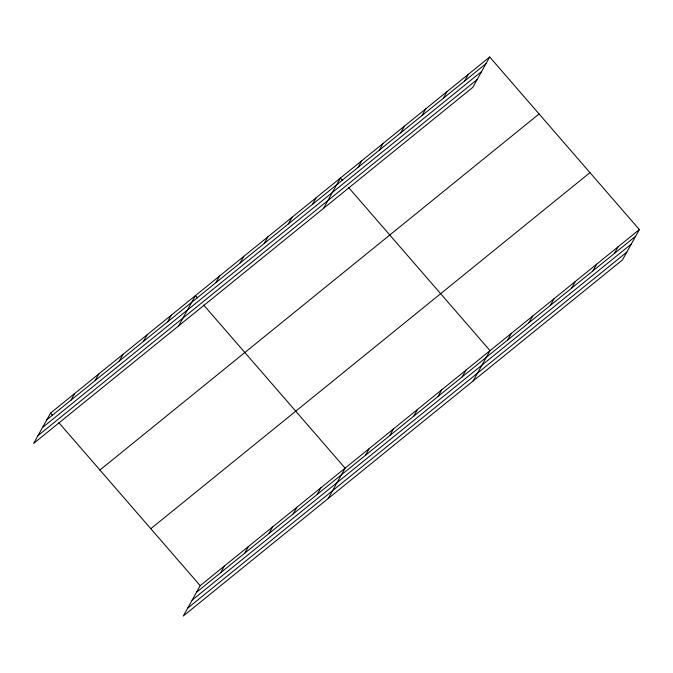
<?xml version="1.0" encoding="UTF-8"?>
<svg xmlns="http://www.w3.org/2000/svg" width="673" height="673" viewBox="0 0 673 673"><rect width="100%" height="100%" fill="white"/><g stroke="black" fill="none" stroke-linecap="round" stroke-linejoin="round"><path stroke-width="1.01" d="M489.7 57.003L50.542 413.079L33.65 443.423L472.816 87.347L489.7 57.003L639.35 229.577L622.458 259.921L183.3 615.997L200.184 585.653L639.35 229.577M70.985 400.157L74.695 393.495M95.137 380.573L98.847 373.91M119.289 360.989L122.999 354.326M143.45 341.404L147.16 334.742M167.602 321.82L171.312 315.157M178.572 325.917L195.464 295.573L197.526 297.946M215.907 282.652L219.617 275.989M240.059 263.067L243.769 256.405M264.22 243.483L267.93 236.82M288.372 223.899L292.082 217.236M312.524 204.323L316.234 197.652M323.494 208.42L340.387 178.067L342.448 180.44M358.011 167.442L361.721 160.771M379.336 150.146L383.046 143.475M400.671 132.85L404.38 126.179M422.005 115.554L425.715 108.891M443.33 98.258L447.04 91.595M464.664 80.962L468.374 74.299M220.635 572.731L224.345 566.069M244.787 553.147L248.497 546.484M268.939 533.563L272.649 526.9M293.091 513.979L296.801 507.316M317.244 494.394L320.954 487.732M328.222 498.491L345.114 468.147L203.692 305.062M365.557 455.226L369.267 448.563M389.709 435.641L393.419 428.979M413.861 416.057L417.571 409.394M438.014 396.473L441.724 389.81M462.166 376.888L465.884 370.226M473.144 380.985L490.037 350.641L348.622 187.557M507.652 340.016L511.362 333.345M528.986 322.72L532.696 316.049M550.312 305.424L554.03 298.753M571.646 288.128L575.356 281.465M592.98 270.832L596.69 264.169M614.306 253.536L618.016 246.873M46.832 419.742L485.99 63.674M42.483 427.557L481.641 71.481M37.999 435.608L477.165 79.54M99.924 470.023L539.09 113.956M150.802 528.7L589.969 172.625M196.474 592.316L635.64 236.24M192.125 600.131L631.291 244.055M187.649 608.182L626.807 252.114M50.542 413.079L52.595 415.451M58.77 422.568L200.184 585.653"/></g></svg>
